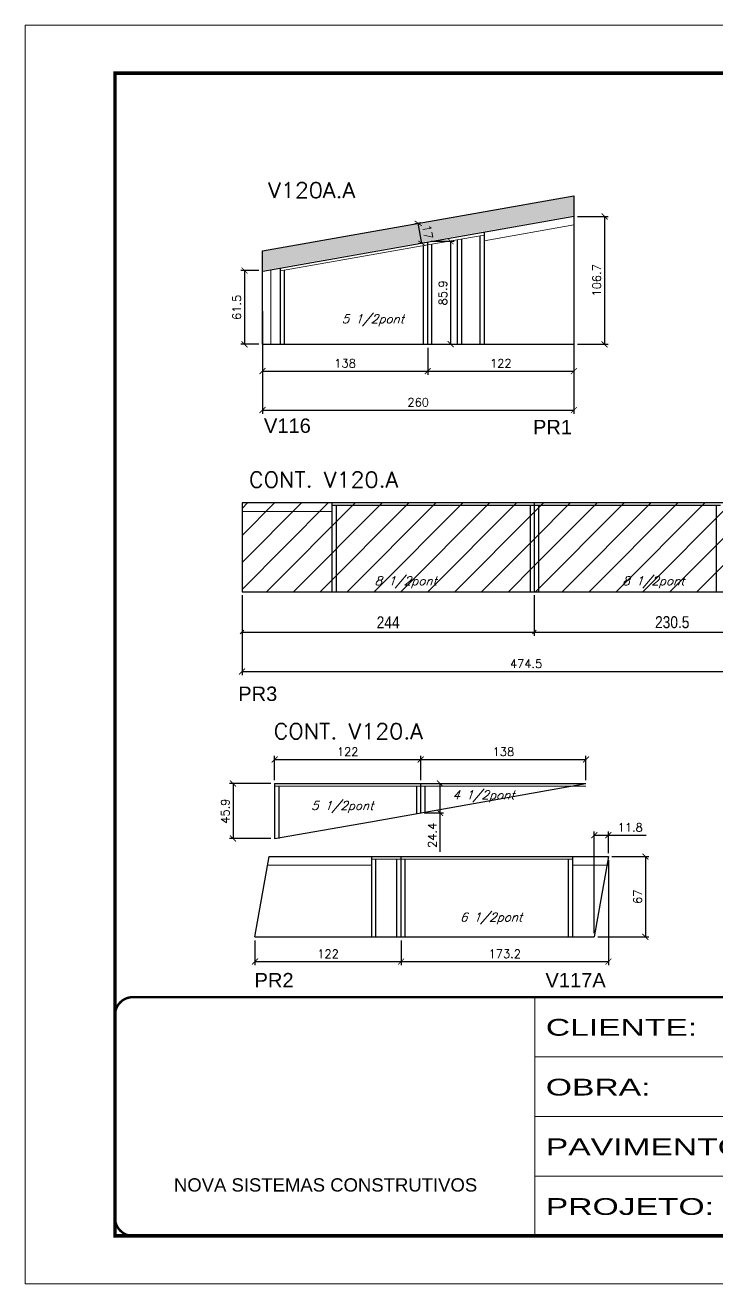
# Model space of a CAD drawing. Extents: x 2582 to 11841, y -26396 to 2611.
# Drawn here: x 7350 to 7928, y -2276 to -1226 of the extents above; entities that cross this region are included whole.
import ezdxf

# ---------------------------------------------------------------- set-up
doc = ezdxf.new("R2010")
doc.units = 0
doc.linetypes.add('CONTINUO', pattern=[0])
doc.linetypes.add('DASHED', pattern=[0.75, 0.5, -0.25])
for name, color, linetype in [('5', 5, 'Continuous'), ('COTA', 241, 'Continuous'), ('Painéis', 200, 'Continuous'), ('SARR_2.2x7', 40, 'Continuous'), ('SARR_3.5x7', 81, 'Continuous'), ('texto', 7, 'Continuous')]:
    doc.layers.add(name, color=color, linetype=linetype)
for name, color, linetype, lineweight in [('Folhas', 255, 'Continuous', 9), ('Hachura', 251, 'Continuous', 9), ('Sarr 2.2x7', 40, 'Continuous', 9), ('SARRAFO DE PRESSAO', 251, 'DASHED', 9), ('Texto Seção', 7, 'Continuous', 15)]:
    doc.layers.add(name, color=color, linetype=linetype, lineweight=lineweight)
doc.styles.add('ARIAL', font='arial.ttf')
doc.styles.add('COTA TECNICA', font='techl___.ttf', dxfattribs={"height": 10})
doc.styles.add('REGUA-120', font='ROMANS.shx', dxfattribs={"height": 15})
doc.styles.add('Romans', font='romans.shx')
doc.styles.get("Standard").update_dxf_attribs({"font": 'arial.ttf'})
doc.styles.add('Tecnologia', font='')
doc.styles.get('Tecnologia').set_extended_font_data('Forgotten Futurist')
doc.dimstyles.new('Cota Paínel', dxfattribs={"dimtxt": 7, "dimasz": 5, "dimexe": 3, "dimexo": 3, "dimgap": 3, "dimtad": 1, "dimdec": 1, "dimzin": 12, "dimdsep": 46, "dimtxsty": 'Romans', "dimblk": 'ARCHTICK', "dimcen": 0, "dimclrd": 4, "dimclre": 4, "dimclrt": 1, "dimadec": 1, "dimazin": 3, "dimtfac": 1, "dimtdec": 1, "dimtmove": 0, "dimatfit": 3, "dimldrblk": 'OBLIQUE', "dimfxl": 1, "dimtolj": 1, "dimtzin": 12, "dimarcsym": 0})
doc.dimstyles.new('PAINEL', dxfattribs={"dimtxt": 10, "dimasz": 3, "dimexe": 3, "dimexo": 3, "dimgap": 3, "dimtad": 1, "dimdec": 1, "dimzin": 12, "dimdsep": 46, "dimtxsty": 'COTA TECNICA', "dimblk1": 'OBLIQUE', "dimblk2": 'OBLIQUE', "dimsah": 1, "dimcen": 0.9, "dimclrd": 4, "dimclre": 4, "dimclrt": 240, "dimadec": 1, "dimazin": 3, "dimtfac": 1, "dimtdec": 1, "dimtmove": 0, "dimatfit": 3, "dimfxl": 1, "dimtolj": 1, "dimtzin": 12, "dimarcsym": 0})
pattern_1 = [(45, (-126439.366, -33000.328), (-11.2253202, 11.2253202), [])]

# ---------------------------------------------------------------- blocks, each defined once
blk = doc.blocks.new('9999999999')
at = {"color": 30, "linetype": 'CONTINUO'}
for p, q in [((98564.6, 34230.2), (98564.6, 34429.4)), ((98564.6, 34379.6), (99584, 34379.6)), ((98564.6, 34329.8), (99488, 34329.8)), ((98564.6, 34280), (99488, 34280))]:
    blk.add_line(p, q, dxfattribs=at)
at = {"color": 30, "linetype": 'CONTINUO', "const_width": 2}
blk.add_lwpolyline([(99584, 34230.2), (99584, 34414.4, 0.414214), (99569, 34429.4), (98229, 34429.4, 0.414214), (98214, 34414.4), (98214, 34245.2, 0.414214), (98229, 34230.2), (99584, 34230.2)], format="xyb", dxfattribs=at)
at = {"layer": 'Folhas'}
blk.add_lwpolyline([(98139, 34190.2), (99624, 34190.2), (99624, 35240.2), (98139, 35240.2)], close=True, dxfattribs=at)
at = {"layer": 'Folhas', "color": 30, "const_width": 3}
blk.add_lwpolyline([(98214, 34230.2), (99584, 34230.2), (99584, 35200.2), (98214, 35200.2)], close=True, dxfattribs=at)
at = {"color": 7, "linetype": 'Continuous', "ltscale": 5, "style": 'ARIAL'}
blk.add_text('NOVA SISTEMAS CONSTRUTIVOS', height=11.059, dxfattribs=at).set_placement((98263.2, 34267.2))
at = {"layer": 'Folhas', "color": 7, "style": 'Tecnologia', "width": 1.5}
for s, p in [('CLIENTE:', (98573.7, 34397.2)), ('OBRA:', (98573.7, 34347.3)), ('PAVIMENTO:', (98573.7, 34297.5)), ('PROJETO:', (98573.7, 34247.7))]:
    blk.add_text(s, height=14, dxfattribs=at).set_placement(p)
blk = doc.blocks.new('_ArchTick')
at = {"color": 0, "linetype": 'ByBlock', "const_width": 0.15}
blk.add_lwpolyline([(-0.5, -0.5), (0.5, 0.5)], dxfattribs=at)
blk = doc.blocks.new('*D469')
at = {"layer": 'COTA', "color": 4, "linetype": 'ByBlock', "lineweight": -2, "transparency": 16777216}
for p, q in [((7548.3, -1495.1), (7548.3, -1517.5)), ((7686.3, -1495.1), (7686.3, -1517.5)), ((7548.3, -1514.5), (7686.3, -1514.5))]:
    blk.add_line(p, q, dxfattribs=at)
at = {"layer": 'Defpoints', "color": 0, "linetype": 'ByBlock', "transparency": 16777216}
for p in [(7548.3, -1492.1), (7686.3, -1492.1), (7686.3, -1514.5)]:
    blk.add_point(p, dxfattribs=at)
at = {"layer": 'COTA', "color": 4, "linetype": 'ByBlock', "lineweight": -2, "transparency": 16777216, "xscale": 5, "yscale": 5, "zscale": 5, "rotation": 180}
blk.add_blockref('_ArchTick', (7548.3, -1514.5), dxfattribs=at)
at = {"layer": 'COTA', "color": 4, "linetype": 'ByBlock', "lineweight": -2, "transparency": 16777216, "xscale": 5, "yscale": 5, "zscale": 5}
blk.add_blockref('_ArchTick', (7686.3, -1514.5), dxfattribs=at)
at = {"layer": 'COTA', "color": 1, "linetype": 'ByBlock', "transparency": 16777216, "insert": (7617.3, -1508), "char_height": 7, "attachment_point": 5, "style": 'Romans'}
blk.add_mtext('\\A1;138', dxfattribs=at)
blk = doc.blocks.new('_Oblique')
at = {"color": 0, "linetype": 'ByBlock', "lineweight": -2}
blk.add_line((-0.5, -0.5), (0.5, 0.5), dxfattribs=at)
blk = doc.blocks.new('*D470')
at = {"layer": 'COTA', "color": 4, "linetype": 'ByBlock', "lineweight": -2, "transparency": 16777216}
for p, q in [((7686.3, -1495.1), (7686.3, -1517.5)), ((7808.3, -1495.1), (7808.3, -1517.5)), ((7686.3, -1514.5), (7808.3, -1514.5))]:
    blk.add_line(p, q, dxfattribs=at)
at = {"layer": 'Defpoints', "color": 0, "linetype": 'ByBlock', "transparency": 16777216}
for p in [(7686.3, -1492.1), (7808.3, -1492.1), (7808.3, -1514.5)]:
    blk.add_point(p, dxfattribs=at)
at = {"layer": 'COTA', "color": 4, "linetype": 'ByBlock', "lineweight": -2, "transparency": 16777216, "xscale": 5, "yscale": 5, "zscale": 5, "rotation": 180}
blk.add_blockref('_ArchTick', (7686.3, -1514.5), dxfattribs=at)
at = {"layer": 'COTA', "color": 4, "linetype": 'ByBlock', "lineweight": -2, "transparency": 16777216, "xscale": 5, "yscale": 5, "zscale": 5}
blk.add_blockref('_ArchTick', (7808.3, -1514.5), dxfattribs=at)
at = {"layer": 'COTA', "color": 1, "linetype": 'ByBlock', "transparency": 16777216, "insert": (7747.3, -1508), "char_height": 7, "attachment_point": 5, "style": 'Romans'}
blk.add_mtext('\\A1;122', dxfattribs=at)
blk = doc.blocks.new('*D471')
at = {"layer": 'COTA', "color": 4, "linetype": 'ByBlock', "lineweight": -2, "transparency": 16777216}
for p, q in [((7545.3, -1430.6), (7530.3, -1430.6)), ((7533.3, -1430.6), (7533.3, -1492.1)), ((7545.3, -1492.1), (7530.3, -1492.1))]:
    blk.add_line(p, q, dxfattribs=at)
at = {"layer": 'Defpoints', "color": 0, "linetype": 'ByBlock', "transparency": 16777216}
for p in [(7548.3, -1430.6), (7533.3, -1492.1), (7548.3, -1492.1)]:
    blk.add_point(p, dxfattribs=at)
at = {"layer": 'COTA', "color": 4, "linetype": 'ByBlock', "lineweight": -2, "transparency": 16777216, "xscale": 5, "yscale": 5, "zscale": 5}
for p, rotation in [((7533.3, -1430.6), 90), ((7533.3, -1492.1), 270)]:
    blk.add_blockref('_ArchTick', p, dxfattribs=dict(at, rotation=rotation))
at = {"layer": 'COTA', "color": 1, "linetype": 'ByBlock', "transparency": 16777216, "insert": (7526.8, -1461.4), "char_height": 7, "attachment_point": 5, "rotation": 90, "style": 'Romans'}
blk.add_mtext('\\A1;61.5', dxfattribs=at)
blk = doc.blocks.new('*D472')
at = {"layer": 'COTA', "color": 4, "linetype": 'ByBlock', "lineweight": -2, "transparency": 16777216}
for p, q in [((7689.2, -1406.2), (7708.4, -1406.2)), ((7705.4, -1406.2), (7705.4, -1492.1)), ((7689.3, -1492.1), (7708.4, -1492.1))]:
    blk.add_line(p, q, dxfattribs=at)
at = {"layer": 'Defpoints', "color": 0, "linetype": 'ByBlock', "transparency": 16777216}
for p in [(7686.2, -1406.2), (7686.3, -1492.1), (7705.4, -1492.1)]:
    blk.add_point(p, dxfattribs=at)
at = {"layer": 'COTA', "color": 4, "linetype": 'ByBlock', "lineweight": -2, "transparency": 16777216, "xscale": 5, "yscale": 5, "zscale": 5}
for p, rotation in [((7705.4, -1406.2), 90), ((7705.4, -1492.1), 270)]:
    blk.add_blockref('_ArchTick', p, dxfattribs=dict(at, rotation=rotation))
at = {"layer": 'COTA', "color": 1, "linetype": 'ByBlock', "transparency": 16777216, "insert": (7698.9, -1449.2), "char_height": 7, "attachment_point": 5, "rotation": 90, "style": 'Romans'}
blk.add_mtext('\\A1;85.9', dxfattribs=at)
blk = doc.blocks.new('*D473')
at = {"layer": 'COTA', "color": 4, "linetype": 'ByBlock', "lineweight": -2, "transparency": 16777216}
for p, q in [((7811.3, -1385.5), (7836.9, -1385.5)), ((7833.9, -1385.5), (7833.9, -1492.1)), ((7811.3, -1492.1), (7836.9, -1492.1))]:
    blk.add_line(p, q, dxfattribs=at)
at = {"layer": 'Defpoints', "color": 0, "linetype": 'ByBlock', "transparency": 16777216}
for p in [(7808.3, -1385.5), (7808.3, -1492.1), (7833.9, -1492.1)]:
    blk.add_point(p, dxfattribs=at)
at = {"layer": 'COTA', "color": 4, "linetype": 'ByBlock', "lineweight": -2, "transparency": 16777216, "xscale": 5, "yscale": 5, "zscale": 5}
for p, rotation in [((7833.9, -1385.5), 90), ((7833.9, -1492.1), 270)]:
    blk.add_blockref('_ArchTick', p, dxfattribs=dict(at, rotation=rotation))
at = {"layer": 'COTA', "color": 1, "linetype": 'ByBlock', "transparency": 16777216, "insert": (7827.4, -1438.8), "char_height": 7, "attachment_point": 5, "rotation": 90, "style": 'Romans'}
blk.add_mtext('\\A1;106.7', dxfattribs=at)
blk = doc.blocks.new('*D474')
at = {"layer": 'COTA', "color": 4, "linetype": 'ByBlock', "lineweight": -2, "transparency": 16777216}
for p, q in [((7808.3, -1441.8), (7808.3, -1550)), ((7548.3, -1464.4), (7548.3, -1550)), ((7548.3, -1547), (7808.3, -1547))]:
    blk.add_line(p, q, dxfattribs=at)
at = {"layer": 'Defpoints', "color": 0, "linetype": 'ByBlock', "transparency": 16777216}
for p in [(7808.3, -1438.8), (7548.3, -1461.4), (7808.3, -1547)]:
    blk.add_point(p, dxfattribs=at)
at = {"layer": 'COTA', "color": 4, "linetype": 'ByBlock', "lineweight": -2, "transparency": 16777216, "xscale": 5, "yscale": 5, "zscale": 5, "rotation": 180}
blk.add_blockref('_ArchTick', (7548.3, -1547), dxfattribs=at)
at = {"layer": 'COTA', "color": 4, "linetype": 'ByBlock', "lineweight": -2, "transparency": 16777216, "xscale": 5, "yscale": 5, "zscale": 5}
blk.add_blockref('_ArchTick', (7808.3, -1547), dxfattribs=at)
at = {"layer": 'COTA', "color": 1, "linetype": 'ByBlock', "transparency": 16777216, "insert": (7678.3, -1540.5), "char_height": 7, "attachment_point": 5, "style": 'Romans'}
blk.add_mtext('\\A1;260', dxfattribs=at)
blk = doc.blocks.new('*D571')
at = {"layer": 'COTA', "color": 4, "linetype": 'ByBlock', "lineweight": -2, "transparency": 16777216}
for p, q in [((7531.2, -1701.5), (7531.2, -1735.2)), ((7775.2, -1701.5), (7775.2, -1735.2)), ((7531.2, -1732.2), (7775.2, -1732.2))]:
    blk.add_line(p, q, dxfattribs=at)
at = {"layer": 'Defpoints', "color": 0, "linetype": 'ByBlock', "transparency": 16777216}
for p in [(7531.2, -1698.5), (7775.2, -1698.5), (7775.2, -1732.2)]:
    blk.add_point(p, dxfattribs=at)
at = {"layer": 'COTA', "color": 4, "linetype": 'ByBlock', "lineweight": -2, "transparency": 16777216, "xscale": 3, "yscale": 3, "zscale": 3, "rotation": 180}
blk.add_blockref('_Oblique', (7531.2, -1732.2), dxfattribs=at)
at = {"layer": 'COTA', "color": 4, "linetype": 'ByBlock', "lineweight": -2, "transparency": 16777216, "xscale": 3, "yscale": 3, "zscale": 3}
blk.add_blockref('_Oblique', (7775.2, -1732.2), dxfattribs=at)
at = {"layer": 'COTA', "color": 240, "linetype": 'ByBlock', "transparency": 16777216, "insert": (7653.2, -1724.1), "char_height": 10, "attachment_point": 5, "style": 'COTA TECNICA'}
blk.add_mtext('\\A1;244', dxfattribs=at)
blk = doc.blocks.new('*D572')
at = {"layer": 'COTA', "color": 4, "linetype": 'ByBlock', "lineweight": -2, "transparency": 16777216}
for p, q in [((7775.2, -1701.5), (7775.2, -1735.2)), ((8005.7, -1701.5), (8005.7, -1735.2)), ((7775.2, -1732.2), (8005.7, -1732.2))]:
    blk.add_line(p, q, dxfattribs=at)
at = {"layer": 'Defpoints', "color": 0, "linetype": 'ByBlock', "transparency": 16777216}
for p in [(7775.2, -1698.5), (8005.7, -1698.5), (8005.7, -1732.2)]:
    blk.add_point(p, dxfattribs=at)
at = {"layer": 'COTA', "color": 4, "linetype": 'ByBlock', "lineweight": -2, "transparency": 16777216, "xscale": 3, "yscale": 3, "zscale": 3, "rotation": 180}
blk.add_blockref('_Oblique', (7775.2, -1732.2), dxfattribs=at)
at = {"layer": 'COTA', "color": 4, "linetype": 'ByBlock', "lineweight": -2, "transparency": 16777216, "xscale": 3, "yscale": 3, "zscale": 3}
blk.add_blockref('_Oblique', (8005.7, -1732.2), dxfattribs=at)
at = {"layer": 'COTA', "color": 240, "linetype": 'ByBlock', "transparency": 16777216, "insert": (7890.4, -1724), "char_height": 10, "attachment_point": 5, "style": 'COTA TECNICA'}
blk.add_mtext('\\A1;230.5', dxfattribs=at)
blk = doc.blocks.new('*D573')
at = {"layer": 'COTA', "color": 4, "linetype": 'ByBlock', "lineweight": -2, "transparency": 16777216}
for p, q in [((7531.2, -1701.5), (7531.2, -1768.1)), ((8005.7, -1701.5), (8005.7, -1768.1)), ((7531.2, -1765.1), (8005.7, -1765.1))]:
    blk.add_line(p, q, dxfattribs=at)
at = {"layer": 'Defpoints', "color": 0, "linetype": 'ByBlock', "transparency": 16777216}
for p in [(7531.2, -1698.5), (8005.7, -1698.5), (8005.7, -1765.1)]:
    blk.add_point(p, dxfattribs=at)
at = {"layer": 'COTA', "color": 4, "linetype": 'ByBlock', "lineweight": -2, "transparency": 16777216, "xscale": 5, "yscale": 5, "zscale": 5, "rotation": 180}
blk.add_blockref('_ArchTick', (7531.2, -1765.1), dxfattribs=at)
at = {"layer": 'COTA', "color": 4, "linetype": 'ByBlock', "lineweight": -2, "transparency": 16777216, "xscale": 5, "yscale": 5, "zscale": 5}
blk.add_blockref('_ArchTick', (8005.7, -1765.1), dxfattribs=at)
at = {"layer": 'COTA', "color": 1, "linetype": 'ByBlock', "transparency": 16777216, "insert": (7768.4, -1758.6), "char_height": 7, "attachment_point": 5, "style": 'Romans'}
blk.add_mtext('\\A1;474.5', dxfattribs=at)
blk = doc.blocks.new('*D580')
at = {"layer": 'COTA', "color": 4, "linetype": 'ByBlock', "lineweight": -2, "transparency": 16777216}
for p, q in [((7558.4, -1855.6), (7558.4, -1835.5)), ((7680.4, -1855.6), (7680.4, -1835.5)), ((7558.4, -1838.5), (7680.4, -1838.5))]:
    blk.add_line(p, q, dxfattribs=at)
at = {"layer": 'Defpoints', "color": 0, "linetype": 'ByBlock', "transparency": 16777216}
for p in [(7680.4, -1838.5), (7558.4, -1858.6), (7680.4, -1858.6)]:
    blk.add_point(p, dxfattribs=at)
at = {"layer": 'COTA', "color": 4, "linetype": 'ByBlock', "lineweight": -2, "transparency": 16777216, "xscale": 5, "yscale": 5, "zscale": 5, "rotation": 180}
blk.add_blockref('_ArchTick', (7558.4, -1838.5), dxfattribs=at)
at = {"layer": 'COTA', "color": 4, "linetype": 'ByBlock', "lineweight": -2, "transparency": 16777216, "xscale": 5, "yscale": 5, "zscale": 5}
blk.add_blockref('_ArchTick', (7680.4, -1838.5), dxfattribs=at)
at = {"layer": 'COTA', "color": 1, "linetype": 'ByBlock', "transparency": 16777216, "insert": (7619.4, -1832), "char_height": 7, "attachment_point": 5, "style": 'Romans'}
blk.add_mtext('\\A1;122', dxfattribs=at)
blk = doc.blocks.new('*D581')
at = {"layer": 'COTA', "color": 4, "linetype": 'ByBlock', "lineweight": -2, "transparency": 16777216}
for p, q in [((7555.4, -1858.6), (7520.7, -1858.6)), ((7523.7, -1858.6), (7523.7, -1904.5)), ((7555.4, -1904.5), (7520.7, -1904.5))]:
    blk.add_line(p, q, dxfattribs=at)
at = {"layer": 'Defpoints', "color": 0, "linetype": 'ByBlock', "transparency": 16777216}
for p in [(7558.4, -1858.6), (7523.7, -1904.5), (7558.4, -1904.5)]:
    blk.add_point(p, dxfattribs=at)
at = {"layer": 'COTA', "color": 4, "linetype": 'ByBlock', "lineweight": -2, "transparency": 16777216, "xscale": 5, "yscale": 5, "zscale": 5}
for p, rotation in [((7523.7, -1858.6), 90), ((7523.7, -1904.5), 270)]:
    blk.add_blockref('_ArchTick', p, dxfattribs=dict(at, rotation=rotation))
at = {"layer": 'COTA', "color": 1, "linetype": 'ByBlock', "transparency": 16777216, "insert": (7517.2, -1881.6), "char_height": 7, "attachment_point": 5, "rotation": 90, "style": 'Romans'}
blk.add_mtext('\\A1;45.9', dxfattribs=at)
blk = doc.blocks.new('*D88')
at = {"layer": 'COTA', "color": 4, "linetype": 'ByBlock', "lineweight": -2, "transparency": 16777216}
for p, q in [((7680.4, -1855.6), (7680.4, -1835.5)), ((7818.4, -1855.6), (7818.4, -1835.5)), ((7680.4, -1838.5), (7818.4, -1838.5))]:
    blk.add_line(p, q, dxfattribs=at)
at = {"layer": 'Defpoints', "color": 0, "linetype": 'ByBlock', "transparency": 16777216}
for p in [(7818.4, -1838.5), (7680.4, -1858.6), (7818.4, -1858.6)]:
    blk.add_point(p, dxfattribs=at)
at = {"layer": 'COTA', "color": 4, "linetype": 'ByBlock', "lineweight": -2, "transparency": 16777216, "xscale": 5, "yscale": 5, "zscale": 5, "rotation": 180}
blk.add_blockref('_ArchTick', (7680.4, -1838.5), dxfattribs=at)
at = {"layer": 'COTA', "color": 4, "linetype": 'ByBlock', "lineweight": -2, "transparency": 16777216, "xscale": 5, "yscale": 5, "zscale": 5}
blk.add_blockref('_ArchTick', (7818.4, -1838.5), dxfattribs=at)
at = {"layer": 'COTA', "color": 1, "linetype": 'ByBlock', "transparency": 16777216, "insert": (7749.4, -1832), "char_height": 7, "attachment_point": 5, "style": 'Romans'}
blk.add_mtext('\\A1;138', dxfattribs=at)
blk = doc.blocks.new('*D582')
at = {"layer": 'COTA', "color": 4, "linetype": 'ByBlock', "lineweight": -2, "transparency": 16777216}
for p, q in [((7683.4, -1858.6), (7699.5, -1858.6)), ((7696.5, -1858.6), (7696.5, -1883)), ((7683.4, -1883), (7699.5, -1883)), ((7696.5, -1883), (7696.5, -1915.6))]:
    blk.add_line(p, q, dxfattribs=at)
at = {"layer": 'Defpoints', "color": 0, "linetype": 'ByBlock', "transparency": 16777216}
for p in [(7680.4, -1858.6), (7680.4, -1883), (7696.5, -1883)]:
    blk.add_point(p, dxfattribs=at)
at = {"layer": 'COTA', "color": 4, "linetype": 'ByBlock', "lineweight": -2, "transparency": 16777216, "xscale": 5, "yscale": 5, "zscale": 5}
for p, rotation in [((7696.5, -1858.6), 90), ((7696.5, -1883), 270)]:
    blk.add_blockref('_ArchTick', p, dxfattribs=dict(at, rotation=rotation))
at = {"layer": 'COTA', "color": 1, "linetype": 'ByBlock', "transparency": 16777216, "insert": (7690, -1901.8), "char_height": 7, "attachment_point": 5, "rotation": 90, "style": 'Romans'}
blk.add_mtext('\\A1;24.4', dxfattribs=at)
blk = doc.blocks.new('*D583')
at = {"layer": 'COTA', "color": 4, "linetype": 'ByBlock', "lineweight": -2, "transparency": 16777216}
for p, q in [((7542, -1989.5), (7542, -2010.1)), ((7664, -1989.5), (7664, -2010.1)), ((7542, -2007.1), (7664, -2007.1))]:
    blk.add_line(p, q, dxfattribs=at)
at = {"layer": 'Defpoints', "color": 0, "linetype": 'ByBlock', "transparency": 16777216}
for p in [(7542, -1986.5), (7664, -1986.5), (7664, -2007.1)]:
    blk.add_point(p, dxfattribs=at)
at = {"layer": 'COTA', "color": 4, "linetype": 'ByBlock', "lineweight": -2, "transparency": 16777216, "xscale": 5, "yscale": 5, "zscale": 5, "rotation": 180}
blk.add_blockref('_ArchTick', (7542, -2007.1), dxfattribs=at)
at = {"layer": 'COTA', "color": 4, "linetype": 'ByBlock', "lineweight": -2, "transparency": 16777216, "xscale": 5, "yscale": 5, "zscale": 5}
blk.add_blockref('_ArchTick', (7664, -2007.1), dxfattribs=at)
at = {"layer": 'COTA', "color": 1, "linetype": 'ByBlock', "transparency": 16777216, "insert": (7603, -2000.6), "char_height": 7, "attachment_point": 5, "style": 'Romans'}
blk.add_mtext('\\A1;122', dxfattribs=at)
blk = doc.blocks.new('*D584')
at = {"layer": 'COTA', "color": 4, "linetype": 'ByBlock', "lineweight": -2, "transparency": 16777216}
for p, q in [((7837.1, -1922.5), (7837.1, -2010.1)), ((7664, -1989.5), (7664, -2010.1)), ((7664, -2007.1), (7837.1, -2007.1))]:
    blk.add_line(p, q, dxfattribs=at)
at = {"layer": 'Defpoints', "color": 0, "linetype": 'ByBlock', "transparency": 16777216}
for p in [(7837.1, -1919.5), (7664, -1986.5), (7837.1, -2007.1)]:
    blk.add_point(p, dxfattribs=at)
at = {"layer": 'COTA', "color": 4, "linetype": 'ByBlock', "lineweight": -2, "transparency": 16777216, "xscale": 5, "yscale": 5, "zscale": 5, "rotation": 180}
blk.add_blockref('_ArchTick', (7664, -2007.1), dxfattribs=at)
at = {"layer": 'COTA', "color": 4, "linetype": 'ByBlock', "lineweight": -2, "transparency": 16777216, "xscale": 5, "yscale": 5, "zscale": 5}
blk.add_blockref('_ArchTick', (7837.1, -2007.1), dxfattribs=at)
at = {"layer": 'COTA', "color": 1, "linetype": 'ByBlock', "transparency": 16777216, "insert": (7750.6, -2000.6), "char_height": 7, "attachment_point": 5, "style": 'Romans'}
blk.add_mtext('\\A1;173.2', dxfattribs=at)
blk = doc.blocks.new('*D585')
at = {"layer": 'COTA', "color": 4, "linetype": 'ByBlock', "lineweight": -2, "transparency": 16777216}
for p, q in [((7825.3, -1983.5), (7825.3, -1898.6)), ((7837.1, -1916.5), (7837.1, -1898.6)), ((7825.3, -1901.6), (7837.1, -1901.6)), ((7837.1, -1901.6), (7868.5, -1901.6))]:
    blk.add_line(p, q, dxfattribs=at)
at = {"layer": 'Defpoints', "color": 0, "linetype": 'ByBlock', "transparency": 16777216}
for p in [(7837.1, -1901.6), (7837.1, -1919.5), (7825.3, -1986.5)]:
    blk.add_point(p, dxfattribs=at)
at = {"layer": 'COTA', "color": 4, "linetype": 'ByBlock', "lineweight": -2, "transparency": 16777216, "xscale": 5, "yscale": 5, "zscale": 5, "rotation": 180}
blk.add_blockref('_ArchTick', (7825.3, -1901.6), dxfattribs=at)
at = {"layer": 'COTA', "color": 4, "linetype": 'ByBlock', "lineweight": -2, "transparency": 16777216, "xscale": 5, "yscale": 5, "zscale": 5}
blk.add_blockref('_ArchTick', (7837.1, -1901.6), dxfattribs=at)
at = {"layer": 'COTA', "color": 1, "linetype": 'ByBlock', "transparency": 16777216, "insert": (7855.3, -1895.1), "char_height": 7, "attachment_point": 5, "style": 'Romans'}
blk.add_mtext('\\A1;11.8', dxfattribs=at)
blk = doc.blocks.new('*D89')
at = {"layer": 'COTA', "color": 4, "linetype": 'ByBlock', "lineweight": -2, "transparency": 16777216}
for p, q in [((7840.1, -1919.5), (7871, -1919.5)), ((7868, -1919.5), (7868, -1986.5)), ((7828.3, -1986.5), (7871, -1986.5))]:
    blk.add_line(p, q, dxfattribs=at)
at = {"layer": 'Defpoints', "color": 0, "linetype": 'ByBlock', "transparency": 16777216}
for p in [(7837.1, -1919.5), (7825.3, -1986.5), (7868, -1986.5)]:
    blk.add_point(p, dxfattribs=at)
at = {"layer": 'COTA', "color": 4, "linetype": 'ByBlock', "lineweight": -2, "transparency": 16777216, "xscale": 5, "yscale": 5, "zscale": 5}
for p, rotation in [((7868, -1919.5), 90), ((7868, -1986.5), 270)]:
    blk.add_blockref('_ArchTick', p, dxfattribs=dict(at, rotation=rotation))
at = {"layer": 'COTA', "color": 1, "linetype": 'ByBlock', "transparency": 16777216, "insert": (7861.5, -1953), "char_height": 7, "attachment_point": 5, "rotation": 90, "style": 'Romans'}
blk.add_mtext('\\A1;67', dxfattribs=at)
blk = doc.blocks.new('*D601')
at = {"layer": 'COTA', "color": 4, "linetype": 'ByBlock', "lineweight": -2, "transparency": 16777216}
for p, q in [((7680.4, -1390.8), (7675.4, -1391.7)), ((7681.3, -1407.9), (7678.3, -1391.2)), ((7683.4, -1407.5), (7678.3, -1408.4))]:
    blk.add_line(p, q, dxfattribs=at)
at = {"layer": 'Defpoints', "color": 0, "linetype": 'ByBlock', "transparency": 16777216}
for p in [(7678.3, -1391.2), (7683.4, -1390.3), (7686.3, -1407)]:
    blk.add_point(p, dxfattribs=at)
at = {"layer": 'COTA', "color": 4, "linetype": 'ByBlock', "lineweight": -2, "transparency": 16777216, "xscale": 5, "yscale": 5, "zscale": 5}
for p, rotation in [((7678.3, -1391.2), 100.0155750174955), ((7681.3, -1407.9), 280.0155750174955)]:
    blk.add_blockref('_ArchTick', p, dxfattribs=dict(at, rotation=rotation))
at = {"layer": 'COTA', "color": 1, "linetype": 'ByBlock', "transparency": 16777216, "insert": (7686.2, -1398.4), "char_height": 7, "attachment_point": 5, "rotation": 280.0156, "style": 'Romans'}
blk.add_mtext('\\A1;17', dxfattribs=at)

msp = doc.modelspace()

# ---------------------------------------------------------------- hatches: boundary and pattern name
at = {"layer": 'COTA', "linetype": 'ByBlock'}
h = msp.add_hatch(dxfattribs=at)
h.set_pattern_fill('AR-CONC', color=256, scale=0.03)
h.set_pattern_definition([(50, (-126439.366, -33020.3832), (5.46554007, -0.47817257), [0.5715, -6.2865]), (355, (-126439.366, -33020.383), (-1.05730264, 5.73170536), [0.4572, -5.02921753]), (100.4514447, (-126438.9104, -33020.423), (4.40823741, 5.25353256), [0.48570026, -5.34270734]), (46.1842, (-126439.366, -33018.859), (8.13237123, -1.26126984), [0.85725, -9.42975]), (96.6355576, (-126438.688, -33018.964), (7.122124, 7.42278374), [0.7285507, -8.01406824]), (351.184151, (-126439.366, -33018.859), (7.122124, 7.42278374), [0.685799, -7.54379196]), (21, (-126438.604, -33019.2402), (4.54843174, -3.06795595), [0.5715, -6.2865]), (326, (-126438.604, -33019.24), (1.85406085, 5.52563898), [0.4572, -5.0292]), (71.451445, (-126438.225, -33019.496), (6.40249258, 2.45768307), [0.48570026, -5.34269813]), (37.5, (-126439.3658, -33020.3832), (0.092658098, 2.536651166), [0, -4.96824, 0, -5.1054, 0, -5.04825]), (7.5, (-126439.3658, -33020.3832), (2.004589875, 3.005417245), [0, -2.91084, 0, -4.85394, 0, -1.92405]), (327.5, (-126441.065, -33020.3832), (4.067717855, -0.17186232), [0, -1.905, 0, -5.9436, 0, -7.8867]), (317.5, (-126441.827, -33020.3832), (4.44387544, 0.76279473), [0, -2.4765, 0, -3.94716, 0, -5.6007])])
h.paths.add_polyline_path([(7808.31, -1384.67), (7808.31, -1368.22), (7548.31, -1414.14), (7548.31, -1430.59)])
at = {"layer": 'Hachura', "linetype": 'ByBlock'}
h = msp.add_hatch(dxfattribs=at)
h.set_pattern_fill('ANSI31', color=256, scale=5)
h.set_pattern_definition(pattern_1)
h.paths.add_polyline_path([(7531.2, -1624.51), (7531.2, -1698.51), (7775.2, -1698.51), (7775.2, -1624.51)])
h = msp.add_hatch(dxfattribs=at)
h.set_pattern_fill('ANSI31', color=256, scale=5)
h.set_pattern_definition(pattern_1)
h.paths.add_polyline_path([(7775.2, -1624.51), (7775.2, -1698.51), (8005.7, -1698.51), (8005.7, -1624.51)])

# ---------------------------------------------------------------- linework, layer by layer
at = {"linetype": 'ByBlock'}
msp.add_line((7606.2, -1624.51), (7606.2, -1698.51), dxfattribs=at)
at = {"layer": 'COTA', "linetype": 'ByBlock'}
for p, q in [((7548.31, -1414.14), (7808.31, -1368.22)), ((7808.31, -1368.22), (7808.31, -1385.48)), ((7548.31, -1430.59), (7548.31, -1414.14))]:
    msp.add_line(p, q, dxfattribs=at)
at = {"layer": 'Painéis', "linetype": 'ByBlock'}
for p, q in [((7808.31, -1385.48), (7548.45, -1431.37)), ((7808.31, -1385.48), (7808.31, -1492.14)), ((7686.31, -1492.14), (7686.31, -1407.03)), ((7548.31, -1492.14), (7548.31, -1430.59)), ((7548.31, -1492.14), (7808.31, -1492.14)), ((8005.7, -1624.51), (7531.2, -1624.51)), ((7531.2, -1624.51), (7531.2, -1698.51)), ((7775.2, -1624.51), (7775.2, -1698.51)), ((7531.2, -1698.51), (8005.7, -1698.51)), ((7558.35, -1858.61), (7818.35, -1858.61)), ((7558.35, -1858.61), (7558.35, -1904.52)), ((7638.35, -1890.4), (7818.35, -1858.61)), ((7680.35, -1858.61), (7680.35, -1882.98)), ((7558.35, -1904.52), (7638.35, -1890.4)), ((7542, -1986.54), (7553.83, -1919.54)), ((7553.83, -1919.54), (7554.18, -1919.54)), ((7553.83, -1919.54), (7837.15, -1919.54)), ((7664, -1921.74), (7664, -1919.54)), ((7837.15, -1919.54), (7825.32, -1986.54)), ((7664, -1986.54), (7664, -1921.74)), ((7542, -1986.54), (7825.32, -1986.54))]:
    msp.add_line(p, q, dxfattribs=at)
at = {"layer": 'Sarr 2.2x7'}
for p, q in [((7808.31, -1392.59), (7733.45, -1405.81)), ((7733.31, -1400.96), (7686.31, -1409.26)), ((7686.31, -1409.26), (7563.45, -1430.96)), ((7555.31, -1492.14), (7555.31, -1430.16)), ((7606.2, -1631.51), (7531.2, -1631.51)), ((7558.35, -1860.81), (7680.35, -1860.81)), ((7680.35, -1860.81), (7818.35, -1860.81)), ((7552.59, -1926.54), (7639.18, -1926.54)), ((7639.18, -1921.74), (7664, -1921.74)), ((7664, -1921.74), (7807.15, -1921.74)), ((7807.15, -1926.54), (7837.15, -1926.54))]:
    msp.add_line(p, q, dxfattribs=at)
at = {"layer": 'SARR_2.2x7', "linetype": 'Continuous'}
for p, q in [((7775.2, -1626.71), (7606.2, -1626.71)), ((7930.7, -1626.71), (7775.2, -1626.71))]:
    msp.add_line(p, q, dxfattribs=at)
at = {"layer": 'SARR_3.5x7'}
for p, q in [((7711.13, -1492.14), (7711.13, -1404.88)), ((7714.63, -1492.14), (7714.63, -1404.26)), ((7729.81, -1401.58), (7729.81, -1492.14)), ((7733.31, -1398.73), (7733.31, -1492.14)), ((7682.81, -1492.14), (7682.81, -1409.88)), ((7689.81, -1492.14), (7689.81, -1408.64)), ((7563.31, -1492.14), (7563.31, -1428.75)), ((7566.81, -1492.14), (7566.81, -1430.37)), ((7606.2, -1624.51), (7606.2, -1698.51)), ((7609.7, -1626.71), (7609.7, -1698.51)), ((7771.7, -1626.71), (7771.7, -1698.51)), ((7775.2, -1624.51), (7775.2, -1647.38)), ((7775.2, -1624.51), (7775.2, -1698.51)), ((7778.7, -1626.71), (7778.7, -1698.51)), ((7927.2, -1626.71), (7927.2, -1698.51)), ((7561.85, -1860.81), (7561.85, -1904.52)), ((7676.85, -1860.81), (7676.85, -1883.6)), ((7683.85, -1860.81), (7683.85, -1882.36)), ((7639.18, -1919.54), (7639.18, -1986.54)), ((7807.15, -1919.54), (7807.15, -1986.54)), ((7642.68, -1921.74), (7642.68, -1986.54)), ((7660.5, -1986.54), (7660.5, -1921.74)), ((7667.5, -1986.54), (7667.5, -1921.74)), ((7803.65, -1921.74), (7803.65, -1986.54))]:
    msp.add_line(p, q, dxfattribs=at)

# ---------------------------------------------------------------- block references
at = {"layer": 'SARRAFO DE PRESSAO', "color": 6, "linetype": 'ByBlock'}
msp.add_blockref('9999999999', (-90788.84, -36466.11), dxfattribs=at)

# ---------------------------------------------------------------- texts
at = {"layer": '5', "linetype": 'Continuous'}
for s, p in [('V116', (7549.51, -1566.02)), ('PR1', (7774.14, -1567.16)), ('PR3', (7528.02, -1789.66)), ('PR2', (7541.64, -2028.58)), ('V117A', (7784.53, -2028.58))]:
    msp.add_text(s, height=12, rotation=0.00004, dxfattribs=at).set_placement(p)
at = {"layer": 'texto', "color": 2, "char_height": 7.2737, "attachment_point": 5, "style": 'Romans'}
for s, insert in [('{\\Q19;\\C256;5 1/2pont}', (7640.46, -1472.09)), ('{\\Q19;\\C256;8 1/2pont}', (7667.86, -1690.65)), ('{\\Q19;\\C256;8 1/2pont}', (7874.66, -1690.65)), ('{\\Q19;\\C256;4 1/2pont}', (7732.79, -1869.27)), ('{\\Q19;\\C256;5 1/2pont}', (7614.92, -1878.08)), ('{\\Q19;\\C256;6 1/2pont}', (7739.22, -1971.15))]:
    msp.add_mtext(s, dxfattribs=dict(at, insert=insert))
at = {"layer": 'Texto Seção', "style": 'REGUA-120', "width": 1.05}
for s, p in [('V120A.A', (7553.08, -1370.06)), ('CONT. V120.A', (7536.96, -1611.52)), ('CONT. V120.A', (7557.58, -1821.41))]:
    msp.add_text(s, height=13, dxfattribs=at).set_placement(p)

# ---------------------------------------------------------------- dimensions: what is measured, and where the dimension line sits
at = {"layer": 'COTA', "linetype": 'ByBlock'}
for base, p1, p2, picture, middle in [((7833.93, -1492.14), (7808.31, -1385.48), (7808.31, -1492.14), '*D473', (7827.43, -1438.81)), ((7705.36, -1492.14), (7686.17, -1406.24), (7686.31, -1492.14), '*D472', (7698.86, -1449.19)), ((7533.2968, -1492.1353), (7548.3098, -1430.586), (7548.3098, -1492.1353), '*D471', (7526.7968, -1461.3606)), ((7523.72, -1904.52), (7558.35, -1858.61), (7558.35, -1904.52), '*D581', (7517.22, -1881.56)), ((7696.5, -1882.98), (7680.35, -1858.61), (7680.35, -1882.98), '*D582', (7690, -1901.81)), ((7868.03, -1986.54), (7837.15, -1919.54), (7825.32, -1986.54), '*D89', (7861.53, -1953.04))]:
    dim = msp.add_linear_dim(base=base, p1=p1, p2=p2, angle=90, dimstyle='Cota Paínel', dxfattribs=at)
    dim.commit()
    dim.dimension.update_dxf_attribs({"geometry": picture, "text_midpoint": middle})
dim = msp.add_aligned_dim(p1=(7686.31, -1407.03), p2=(7683.35, -1390.29), distance=5.12, dimstyle='Cota Paínel', dxfattribs=at)
dim.commit()
dim.dimension.update_dxf_attribs({"geometry": '*D601', "text_midpoint": (7686.19, -1398.42)})
for base, p1, p2, dimstyle, picture, middle in [((7808.31, -1547.03), (7548.31, -1461.36), (7808.31, -1438.81), 'Cota Paínel', '*D474', (7678.31, -1540.53)), ((7686.31, -1514.53), (7548.31, -1492.14), (7686.31, -1492.14), 'Cota Paínel', '*D469', (7617.31, -1508.03)), ((8005.7, -1765.1), (7531.2, -1698.51), (8005.7, -1698.51), 'Cota Paínel', '*D573', (7768.45, -1758.6)), ((7775.2, -1732.18), (7531.2, -1698.51), (7775.2, -1698.51), 'PAINEL', '*D571', (7653.2, -1724.11)), ((7680.35, -1838.55), (7558.35, -1858.61), (7680.35, -1858.61), 'Cota Paínel', '*D580', (7619.35, -1832.05)), ((7818.35, -1838.55), (7680.35, -1858.61), (7818.35, -1858.61), 'Cota Paínel', '*D88', (7749.35, -1832.05)), ((7837.15, -1901.56), (7825.32, -1986.54), (7837.15, -1919.54), 'Cota Paínel', '*D585', (7855.31, -1895.06)), ((7664, -2007.13), (7542, -1986.54), (7664, -1986.54), 'Cota Paínel', '*D583', (7603, -2000.63))]:
    dim = msp.add_linear_dim(base=base, p1=p1, p2=p2, dimstyle=dimstyle, dxfattribs=at)
    dim.commit()
    dim.dimension.update_dxf_attribs({"geometry": picture, "text_midpoint": middle})
for base, p1, p2, dimstyle, picture, middle in [((7808.31, -1514.53), (7686.31, -1492.14), (7808.31, -1492.14), 'Cota Paínel', '*D470', (7747.31, -1508.03)), ((8005.7, -1732.18), (7775.2, -1698.51), (8005.7, -1698.51), 'PAINEL', '*D572', (7890.45, -1723.97)), ((7837.1479, -2007.131), (7663.9976, -1986.5404), (7837.1479, -1919.5404), 'Cota Paínel', '*D584', (7750.5727, -2000.631))]:
    dim = msp.add_linear_dim(base=base, p1=p1, p2=p2, dimstyle=dimstyle, override={"dimtmove": 1}, dxfattribs=at)
    dim.commit()
    dim.dimension.update_dxf_attribs({"geometry": picture, "text_midpoint": middle})

doc.saveas('drawing.dxf')
